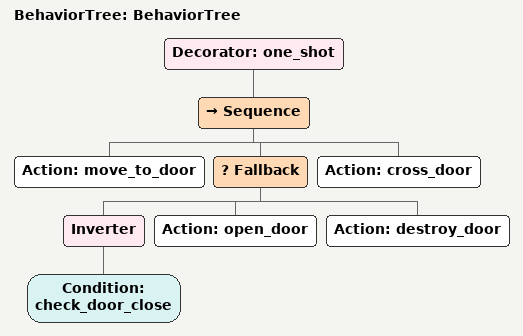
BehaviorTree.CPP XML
<?xml version="1.0"?>
<root main_tree_to_execute="BehaviorTree">
    <BehaviorTree ID="BehaviorTree">
        <Decorator ID="one_shot">
            <Sequence>
                <Action ID="move_to_door"/>
                <Fallback>
                    <Inverter>
                        <Condition ID="check_door_close"/>
                    </Inverter>
                    <Action ID="open_door"/>
                    <Action ID="destroy_door"/>
                </Fallback>
                <Action ID="cross_door"/>
            </Sequence>
        </Decorator>
    </BehaviorTree>
</root>
